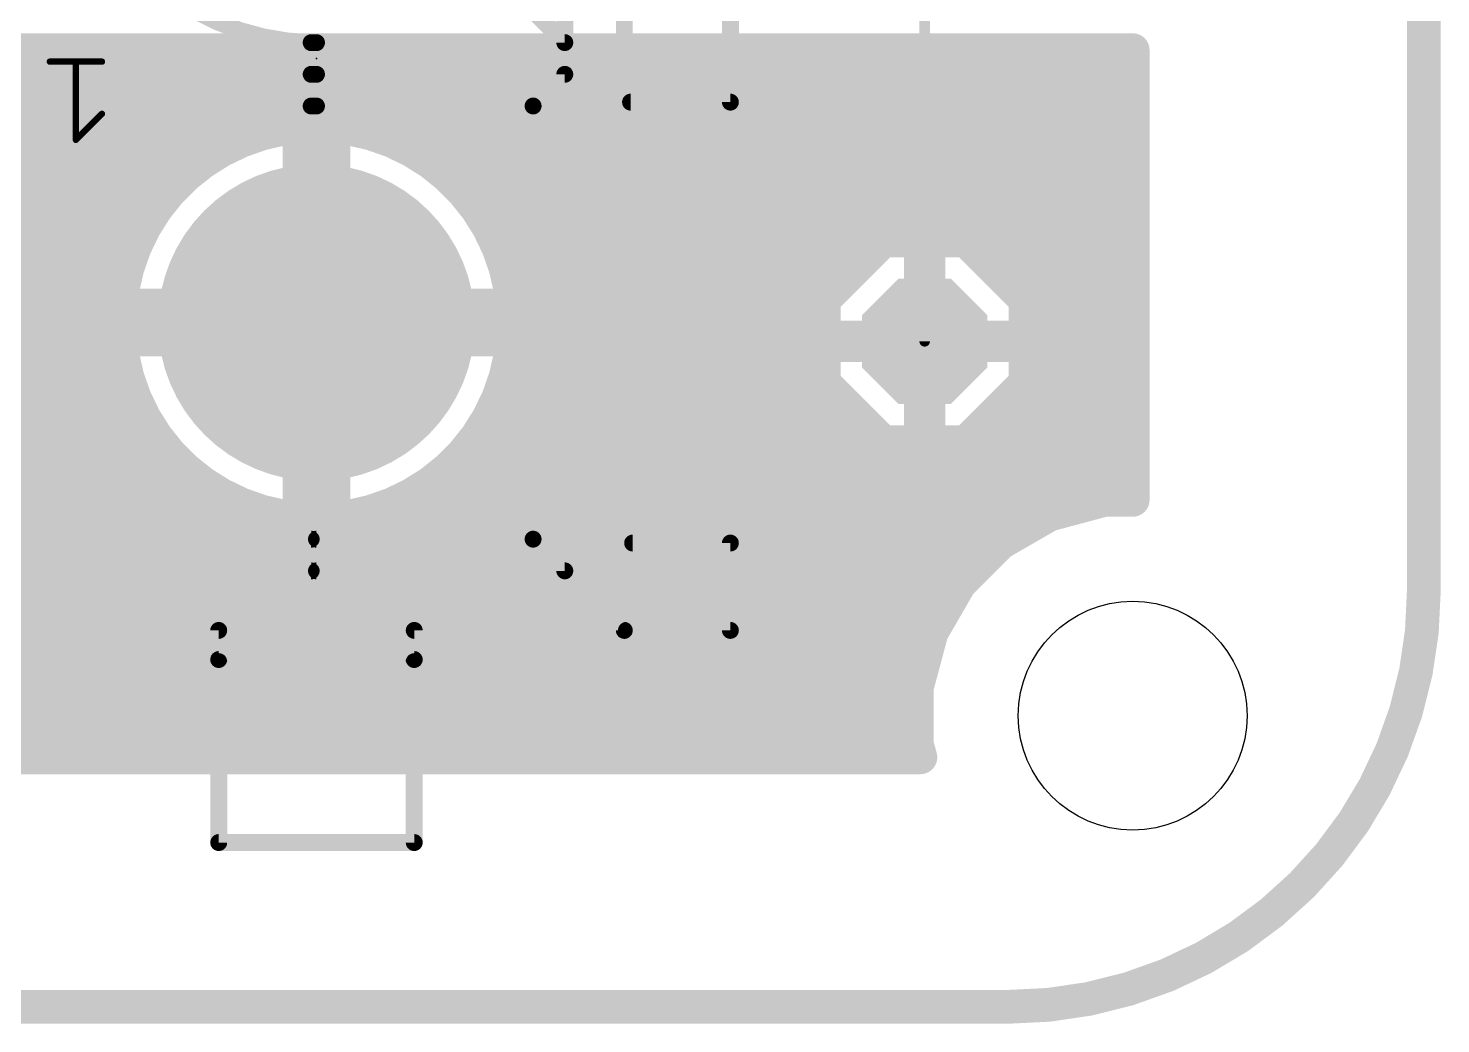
# Model space of a CAD drawing. Extents: x -3.5 to 65.2, y -0.2 to 31.
# Drawn here: x 48.23 to 65.2, y -0.2 to 11.76 of the extents above; entities that cross this region are included whole.
import ezdxf

# ---------------------------------------------------------------- set-up
doc = ezdxf.new("R2010")
doc.units = 0
for name, color, linetype in [('16', 175, 'CONTINUOUS'), ('17', 82, 'CONTINUOUS'), ('20', 7, 'CONTINUOUS'), ('21', 253, 'CONTINUOUS'), ('23', 7, 'CONTINUOUS'), ('51', 253, 'CONTINUOUS')]:
    doc.layers.add(name, color=color, linetype=linetype)

# ---------------------------------------------------------------- blocks, each defined once
blk = doc.blocks.new('OCTAGONP')
at = {"const_width": 0.5}
blk.add_lwpolyline([(-0.25, -0.1036), (-0.25, 0.1036), (-0.1036, 0.25), (0.1036, 0.25), (0.25, 0.1036), (0.25, -0.1036), (0.1036, -0.25), (-0.1036, -0.25), (-0.25, -0.1036), (-0.25, 0.1036)], dxfattribs=at)
blk = doc.blocks.new('ROUNDP')
at = {"const_width": 0.5}
blk.add_lwpolyline([(0, -0.25, 1), (0, 0.25, 1), (0, -0.25)], format="xyb", dxfattribs=at)

msp = doc.modelspace()

# ---------------------------------------------------------------- linework, layer by layer
at = {"layer": '16', "const_width": 0.4064}
for points in [[(37.8136, 11.3792), (61.5, 11.3792)], [(48, 11.5), (61.5, 11.5)], [(61.5, 11.5), (61.5, 6.0942)], [(43.2782, 10.9728), (61.5, 10.9728)], [(43.6604, 10.5664), (51.3728, 10.5664)], [(51.035, 10.4985), (50.7846, 10.4108)], [(51.2937, 10.5575), (51.035, 10.4985)], [(51.4868, 10.5792), (51.2937, 10.5575)], [(51.4868, 8.4282), (51.4868, 10.5792)], [(51.4868, 10.5664), (51.8932, 10.5664)], [(52.0863, 10.5575), (51.8932, 10.5792)], [(51.8932, 10.5792), (51.8932, 8.4282)], [(52.0072, 10.5664), (61.5, 10.5664)], [(52.345, 10.4985), (52.0863, 10.5575)], [(52.5954, 10.4108), (52.345, 10.4985)], [(50.7846, 10.4108), (50.5456, 10.2957)], [(52.8344, 10.2957), (52.5954, 10.4108)], [(43.6604, 10.16), (50.3296, 10.16)], [(50.3209, 10.1546), (50.1135, 9.9891)], [(50.5456, 10.2957), (50.3209, 10.1546)], [(51.4868, 10.16), (51.8932, 10.16)], [(53.0591, 10.1546), (52.8344, 10.2957)], [(53.0504, 10.16), (61.5, 10.16)], [(53.2665, 9.9891), (53.0591, 10.1546)], [(50.1135, 9.9891), (49.9259, 9.8015)], [(53.4541, 9.8015), (53.2665, 9.9891)], [(43.6604, 9.7536), (49.8877, 9.7536)], [(49.9259, 9.8015), (49.7604, 9.5941)], [(51.4868, 9.7536), (51.8932, 9.7536)], [(53.6196, 9.5941), (53.4541, 9.8015)], [(53.4923, 9.7536), (61.5, 9.7536)], [(49.7604, 9.5941), (49.6193, 9.3694)], [(53.7607, 9.3694), (53.6196, 9.5941)], [(43.3783, 9.3472), (49.6086, 9.3472)], [(49.6193, 9.3694), (49.5042, 9.1304)], [(51.4868, 9.3472), (51.8932, 9.3472)], [(53.8758, 9.1304), (53.7607, 9.3694)], [(53.7714, 9.3472), (61.5, 9.3472)], [(58.4983, 9.2112), (57.7888, 8.5017)], [(58.9532, 9.2112), (58.4983, 9.2112)], [(58.9532, 8.0468), (58.9532, 9.2112)], [(59.5017, 9.2112), (59.0468, 9.2112)], [(59.0468, 9.2112), (59.0468, 8.0468)], [(60.2112, 8.5017), (59.5017, 9.2112)], [(49.5042, 9.1304), (49.4165, 8.88)], [(53.9635, 8.88), (53.8758, 9.1304)], [(34.5, 8.9408), (49.4378, 8.9408)], [(49.4165, 8.88), (49.3575, 8.6213)], [(51.4868, 8.9408), (51.8932, 8.9408)], [(53.9422, 8.9408), (58.2279, 8.9408)], [(54.0225, 8.6213), (53.9635, 8.88)], [(58.9532, 8.9408), (59.0468, 8.9408)], [(59.7721, 8.9408), (61.5, 8.9408)], [(34.5, 8.5344), (49.3477, 8.5344)], [(49.3575, 8.6213), (49.3357, 8.4282)], [(51.4868, 8.5344), (51.8932, 8.5344)], [(54.0442, 8.4282), (54.0225, 8.6213)], [(54.0323, 8.5344), (57.8215, 8.5344)], [(57.7888, 8.5017), (57.7888, 8.0468)], [(58.9532, 8.5344), (59.0468, 8.5344)], [(60.1785, 8.5344), (61.5, 8.5344)], [(60.2112, 8.0468), (60.2112, 8.5017)], [(49.3357, 8.4282), (51.4868, 8.4282)], [(51.8932, 8.4282), (51.4868, 8.4282)], [(51.4868, 8.4282), (51.4868, 8.0218)], [(51.8932, 8.0218), (51.8932, 8.4282)], [(51.8932, 8.4282), (54.0442, 8.4282)], [(34.5, 8.128), (51.4868, 8.128)], [(51.8932, 8.128), (57.7888, 8.128)], [(58.9532, 8.128), (59.0468, 8.128)], [(60.2112, 8.128), (61.5, 8.128)], [(51.4868, 8.0218), (49.3357, 8.0218)], [(49.3357, 8.0218), (49.3575, 7.8287)], [(51.4868, 5.8707), (51.4868, 8.0218)], [(51.4868, 8.0218), (51.8932, 8.0218)], [(51.8932, 8.0218), (51.8932, 5.8707)], [(54.0442, 8.0218), (51.8932, 8.0218)], [(54.0225, 7.8287), (54.0442, 8.0218)], [(57.7888, 8.0468), (58.9532, 8.0468)], [(58.9532, 7.9532), (57.7888, 7.9532)], [(57.7888, 7.9532), (57.7888, 7.4983)], [(59.0468, 8.0468), (58.9532, 8.0468)], [(58.9532, 8.0468), (58.9532, 7.9532)], [(58.9532, 6.7888), (58.9532, 7.9532)], [(58.9532, 7.9532), (59.0468, 7.9532)], [(59.0468, 7.9532), (59.0468, 8.0468)], [(59.0468, 8.0468), (60.2112, 8.0468)], [(59.0468, 7.9532), (59.0468, 6.7888)], [(60.2112, 7.9532), (59.0468, 7.9532)], [(60.2112, 7.4983), (60.2112, 7.9532)], [(49.3575, 7.8287), (49.4165, 7.57)], [(53.9635, 7.57), (54.0225, 7.8287)], [(34.5, 7.7216), (49.3819, 7.7216)], [(51.4868, 7.7216), (51.8932, 7.7216)], [(53.998, 7.7216), (57.7888, 7.7216)], [(58.9532, 7.7216), (59.0468, 7.7216)], [(60.2112, 7.7216), (61.5, 7.7216)], [(49.4165, 7.57), (49.5042, 7.3196)], [(53.8758, 7.3196), (53.9635, 7.57)], [(57.7888, 7.4983), (58.4983, 6.7888)], [(59.5017, 6.7888), (60.2112, 7.4983)], [(34.5, 7.3152), (49.5063, 7.3152)], [(49.5042, 7.3196), (49.6193, 7.0806)], [(51.4868, 7.3152), (51.8932, 7.3152)], [(53.7607, 7.0806), (53.8758, 7.3196)], [(53.8737, 7.3152), (57.9719, 7.3152)], [(58.9532, 7.3152), (59.0468, 7.3152)], [(60.0281, 7.3152), (61.5, 7.3152)], [(49.6193, 7.0806), (49.7604, 6.8559)], [(53.6196, 6.8559), (53.7607, 7.0806)], [(34.5, 6.9088), (49.7272, 6.9088)], [(49.7604, 6.8559), (49.9259, 6.6485)], [(51.4868, 6.9088), (51.8932, 6.9088)], [(53.4541, 6.6485), (53.6196, 6.8559)], [(53.6528, 6.9088), (58.3783, 6.9088)], [(58.4983, 6.7888), (58.9532, 6.7888)], [(58.9532, 6.9088), (59.0468, 6.9088)], [(59.0468, 6.7888), (59.5017, 6.7888)], [(59.6217, 6.9088), (61.5, 6.9088)], [(49.9259, 6.6485), (50.1135, 6.4609)], [(53.2665, 6.4609), (53.4541, 6.6485)], [(34.5, 6.5024), (50.0719, 6.5024)], [(50.1135, 6.4609), (50.3209, 6.2954)], [(51.4868, 6.5024), (51.8932, 6.5024)], [(53.0591, 6.2954), (53.2665, 6.4609)], [(53.3081, 6.5024), (61.5, 6.5024)], [(50.3209, 6.2954), (50.5456, 6.1543)], [(52.8344, 6.1543), (53.0591, 6.2954)], [(43.2369, 6.096), (50.6666, 6.096)], [(50.5456, 6.1543), (50.7846, 6.0392)], [(51.4868, 6.096), (51.8932, 6.096)], [(52.5954, 6.0392), (52.8344, 6.1543)], [(52.7134, 6.096), (61.5, 6.096)], [(61.1585, 6.0942), (60.4987, 5.9174)], [(61.5, 6.0942), (61.1585, 6.0942)], [(50.7846, 6.0392), (51.035, 5.9515)], [(51.035, 5.9515), (51.2937, 5.8925)], [(52.0863, 5.8925), (52.345, 5.9515)], [(52.345, 5.9515), (52.5954, 6.0392)], [(60.4987, 5.9174), (59.9071, 5.5759)], [(51.2937, 5.8925), (51.4868, 5.8707)], [(51.8932, 5.8707), (52.0863, 5.8925)], [(43.6212, 5.6896), (60.1041, 5.6896)], [(59.9071, 5.5759), (59.4241, 5.0929)], [(43.6212, 5.2832), (59.6144, 5.2832)], [(59.4241, 5.0929), (59.0826, 4.5013)], [(43.6212, 4.8768), (59.2994, 4.8768)], [(43.3833, 4.4704), (59.0743, 4.4704)], [(59.0826, 4.5013), (58.9058, 3.8415)], [(42.9769, 4.064), (58.9654, 4.064)], [(58.9058, 3.8415), (58.9058, 3.1585)], [(34.5, 3.6576), (58.9058, 3.6576)], [(34.5, 3.2512), (58.9058, 3.2512)], [(58.9058, 3.1585), (58.9483, 3)], [(58.9483, 3), (34.5, 3)]]:
    msp.add_lwpolyline(points, dxfattribs=at)
at = {"layer": '16', "const_width": 0.2032}
for points in [[(61.6016, 11.5, 1), (61.3984, 11.5)], [(61.5, 11.3984, 1), (61.5, 11.6016)], [(61.5, 11.2776, 1), (61.5, 11.4808)], [(61.5, 10.8712, 1), (61.5, 11.0744)], [(51.0124, 10.5975, 1), (51.0576, 10.3994)], [(51.0686, 10.4026, 1), (51.0015, 10.5944)], [(51.2823, 10.6585, 1), (51.3051, 10.4565)], [(51.3163, 10.4584, 1), (51.2711, 10.6565)], [(51.3728, 10.4648, 1), (51.3728, 10.668)], [(51.5884, 10.5792, 1), (51.3852, 10.5792)], [(51.4868, 10.668, 1), (51.4868, 10.4648)], [(51.4982, 10.4783, 1), (51.4754, 10.6802)], [(51.9046, 10.6802, 1), (51.8818, 10.4783)], [(51.9948, 10.5792, 1), (51.7916, 10.5792)], [(51.8932, 10.4648, 1), (51.8932, 10.668)], [(52.0072, 10.668, 1), (52.0072, 10.4648)], [(52.1089, 10.6565, 1), (52.0637, 10.4584)], [(52.0749, 10.4565, 1), (52.0977, 10.6585)], [(52.3785, 10.5944, 1), (52.3114, 10.4026)], [(52.3224, 10.3994, 1), (52.3676, 10.5975)], [(61.5, 10.4648, 1), (61.5, 10.668)], [(50.751, 10.5067, 1), (50.8182, 10.3149)], [(50.8287, 10.3193, 1), (50.7405, 10.5024)], [(52.6395, 10.5024, 1), (52.5513, 10.3193)], [(52.5618, 10.3149, 1), (52.629, 10.5067)], [(50.3843, 10.0751, 1), (50.2576, 10.234)], [(50.3296, 10.0584, 1), (50.3296, 10.2616)], [(50.5015, 10.3872, 1), (50.5896, 10.2042)], [(50.5996, 10.2097, 1), (50.4915, 10.3817)], [(51.4868, 10.2616, 1), (51.4868, 10.0584)], [(51.8932, 10.0584, 1), (51.8932, 10.2616)], [(52.8885, 10.3817, 1), (52.7804, 10.2097)], [(52.7904, 10.2042, 1), (52.8785, 10.3872)], [(53.0504, 10.2616, 1), (53.0504, 10.0584)], [(53.1224, 10.234, 1), (52.9957, 10.0751)], [(61.5, 10.0584, 1), (61.5, 10.2616)], [(50.1853, 9.9173, 1), (50.0416, 10.061)], [(50.2669, 10.2406, 1), (50.375, 10.0685)], [(53.005, 10.0685, 1), (53.1131, 10.2406)], [(53.3384, 10.061, 1), (53.1947, 9.9173)], [(50.0501, 10.0686, 1), (50.1768, 9.9097)], [(53.2032, 9.9097, 1), (53.3299, 10.0686)], [(49.854, 9.8734, 1), (49.9977, 9.7297)], [(50.0053, 9.7382, 1), (49.8464, 9.8649)], [(49.8877, 9.652, 1), (49.8877, 9.8552)], [(51.4868, 9.8552, 1), (51.4868, 9.652)], [(51.8932, 9.652, 1), (51.8932, 9.8552)], [(53.5336, 9.8649, 1), (53.3747, 9.7382)], [(53.3823, 9.7297, 1), (53.526, 9.8734)], [(53.4923, 9.8552, 1), (53.4923, 9.652)], [(61.5, 9.652, 1), (61.5, 9.8552)], [(49.681, 9.6574, 1), (49.8399, 9.5307)], [(49.8465, 9.54, 1), (49.6744, 9.6481)], [(53.7056, 9.6481, 1), (53.5335, 9.54)], [(53.5401, 9.5307, 1), (53.699, 9.6574)], [(49.5333, 9.4235, 1), (49.7053, 9.3154)], [(49.7108, 9.3254, 1), (49.5278, 9.4135)], [(49.6086, 9.2456, 1), (49.6086, 9.4488)], [(51.4868, 9.4488, 1), (51.4868, 9.2456)], [(51.8932, 9.2456, 1), (51.8932, 9.4488)], [(53.8522, 9.4135, 1), (53.6692, 9.3254)], [(53.7714, 9.4488, 1), (53.7714, 9.2456)], [(53.6747, 9.3154, 1), (53.8467, 9.4235)], [(61.5, 9.2456, 1), (61.5, 9.4488)], [(58.4983, 9.3128, 1), (58.4983, 9.1096)], [(58.5701, 9.1394, 1), (58.4265, 9.283)], [(59.0548, 9.2112, 1), (58.8516, 9.2112)], [(59.0468, 9.3128, 1), (59.0468, 9.1096)], [(59.1484, 9.2112, 1), (58.9452, 9.2112)], [(58.9532, 9.1096, 1), (58.9532, 9.3128)], [(59.5735, 9.283, 1), (59.4299, 9.1394)], [(59.5017, 9.1096, 1), (59.5017, 9.3128)], [(49.4126, 9.1745, 1), (49.5957, 9.0863)], [(49.6001, 9.0968, 1), (49.4083, 9.164)], [(53.9717, 9.164, 1), (53.7799, 9.0968)], [(53.7843, 9.0863, 1), (53.9674, 9.1745)], [(49.3206, 8.9135, 1), (49.5124, 8.8464)], [(49.5156, 8.8574, 1), (49.3175, 8.9026)], [(49.4378, 8.8392, 1), (49.4378, 9.0424)], [(51.4868, 9.0424, 1), (51.4868, 8.8392)], [(51.8932, 8.8392, 1), (51.8932, 9.0424)], [(53.9422, 9.0424, 1), (53.9422, 8.8392)], [(54.0625, 8.9026, 1), (53.8644, 8.8574)], [(53.8676, 8.8464, 1), (54.0594, 8.9135)], [(58.2279, 8.8392, 1), (58.2279, 9.0424)], [(58.9532, 9.0424, 1), (58.9532, 8.8392)], [(59.0468, 8.8392, 1), (59.0468, 9.0424)], [(59.7721, 9.0424, 1), (59.7721, 8.8392)], [(61.5, 8.8392, 1), (61.5, 9.0424)], [(49.2585, 8.6439, 1), (49.4566, 8.5987)], [(49.4585, 8.6099, 1), (49.2565, 8.6327)], [(49.3477, 8.4328, 1), (49.3477, 8.636)], [(51.4868, 8.636, 1), (51.4868, 8.4328)], [(51.8932, 8.4328, 1), (51.8932, 8.636)], [(54.1235, 8.6327, 1), (53.9215, 8.6099)], [(53.9234, 8.5987, 1), (54.1215, 8.6439)], [(54.0323, 8.636, 1), (54.0323, 8.4328)], [(57.8904, 8.5017, 1), (57.6872, 8.5017)], [(57.717, 8.5735, 1), (57.8606, 8.4299)], [(57.8215, 8.4328, 1), (57.8215, 8.636)], [(58.9532, 8.636, 1), (58.9532, 8.4328)], [(59.0468, 8.4328, 1), (59.0468, 8.636)], [(60.1785, 8.636, 1), (60.1785, 8.4328)], [(60.3128, 8.5017, 1), (60.1096, 8.5017)], [(60.1394, 8.4299, 1), (60.283, 8.5735)], [(61.5, 8.4328, 1), (61.5, 8.636)], [(49.3357, 8.5298, 1), (49.3357, 8.3266)], [(49.2348, 8.4396, 1), (49.4367, 8.4168)], [(51.4868, 8.5298, 1), (51.4868, 8.3266)], [(51.5884, 8.4282, 1), (51.3852, 8.4282)], [(51.3852, 8.4282, 1), (51.5884, 8.4282)], [(51.4868, 8.3266, 1), (51.4868, 8.5298)], [(51.9948, 8.4282, 1), (51.7916, 8.4282)], [(51.8932, 8.5298, 1), (51.8932, 8.3266)], [(51.7916, 8.4282, 1), (51.9948, 8.4282)], [(51.8932, 8.3266, 1), (51.8932, 8.5298)], [(53.9433, 8.4168, 1), (54.1452, 8.4396)], [(54.0442, 8.3266, 1), (54.0442, 8.5298)], [(51.4868, 8.0264, 1), (51.4868, 8.2296)], [(51.8932, 8.2296, 1), (51.8932, 8.0264)], [(57.7888, 8.0264, 1), (57.7888, 8.2296)], [(58.9532, 8.2296, 1), (58.9532, 8.0264)], [(59.0468, 8.0264, 1), (59.0468, 8.2296)], [(60.2112, 8.2296, 1), (60.2112, 8.0264)], [(61.5, 8.0264, 1), (61.5, 8.2296)], [(49.3357, 8.1234, 1), (49.3357, 7.9202)], [(49.4367, 8.0332, 1), (49.2348, 8.0104)], [(51.5884, 8.0218, 1), (51.3852, 8.0218)], [(51.4868, 8.1234, 1), (51.4868, 7.9202)], [(51.4868, 7.9202, 1), (51.4868, 8.1234)], [(51.9948, 8.0218, 1), (51.7916, 8.0218)], [(51.8932, 8.1234, 1), (51.8932, 7.9202)], [(51.8932, 7.9202, 1), (51.8932, 8.1234)], [(54.1452, 8.0104, 1), (53.9433, 8.0332)], [(54.0442, 7.9202, 1), (54.0442, 8.1234)], [(57.7888, 8.1484, 1), (57.7888, 7.9452)], [(57.7888, 8.0548, 1), (57.7888, 7.8516)], [(57.8904, 7.9532, 1), (57.6872, 7.9532)], [(58.9532, 8.1484, 1), (58.9532, 7.9452)], [(59.0548, 8.0468, 1), (58.8516, 8.0468)], [(59.0548, 7.9532, 1), (58.8516, 7.9532)], [(58.9532, 8.0548, 1), (58.9532, 7.8516)], [(59.1484, 8.0468, 1), (58.9452, 8.0468)], [(59.0468, 8.1484, 1), (59.0468, 7.9452)], [(59.1484, 7.9532, 1), (58.9452, 7.9532)], [(59.0468, 8.0548, 1), (59.0468, 7.8516)], [(58.9532, 7.9452, 1), (58.9532, 8.1484)], [(58.9532, 7.8516, 1), (58.9532, 8.0548)], [(59.0468, 7.9452, 1), (59.0468, 8.1484)], [(59.0468, 7.8516, 1), (59.0468, 8.0548)], [(60.3128, 7.9532, 1), (60.1096, 7.9532)], [(60.2112, 7.9452, 1), (60.2112, 8.1484)], [(60.2112, 7.8516, 1), (60.2112, 8.0548)], [(49.4566, 7.8513, 1), (49.2585, 7.8061)], [(51.3852, 8.0218, 1), (51.5884, 8.0218)], [(51.7916, 8.0218, 1), (51.9948, 8.0218)], [(54.1215, 7.8061, 1), (53.9234, 7.8513)], [(57.6872, 8.0468, 1), (57.8904, 8.0468)], [(58.8516, 8.0468, 1), (59.0548, 8.0468)], [(58.8516, 7.9532, 1), (59.0548, 7.9532)], [(58.9452, 8.0468, 1), (59.1484, 8.0468)], [(58.9452, 7.9532, 1), (59.1484, 7.9532)], [(60.1096, 8.0468, 1), (60.3128, 8.0468)], [(49.2565, 7.8173, 1), (49.4585, 7.8401)], [(49.3819, 7.62, 1), (49.3819, 7.8232)], [(51.4868, 7.8232, 1), (51.4868, 7.62)], [(51.8932, 7.62, 1), (51.8932, 7.8232)], [(53.998, 7.8232, 1), (53.998, 7.62)], [(53.9215, 7.8401, 1), (54.1235, 7.8173)], [(57.7888, 7.62, 1), (57.7888, 7.8232)], [(58.9532, 7.8232, 1), (58.9532, 7.62)], [(59.0468, 7.62, 1), (59.0468, 7.8232)], [(60.2112, 7.8232, 1), (60.2112, 7.62)], [(61.5, 7.62, 1), (61.5, 7.8232)], [(49.5124, 7.6036, 1), (49.3206, 7.5365)], [(49.3175, 7.5474, 1), (49.5156, 7.5926)], [(53.8644, 7.5926, 1), (54.0625, 7.5474)], [(54.0594, 7.5365, 1), (53.8676, 7.6036)], [(57.8606, 7.5701, 1), (57.717, 7.4265)], [(60.283, 7.4265, 1), (60.1394, 7.5701)], [(49.5957, 7.3637, 1), (49.4126, 7.2755)], [(49.5063, 7.2136, 1), (49.5063, 7.4168)], [(51.4868, 7.4168, 1), (51.4868, 7.2136)], [(51.8932, 7.2136, 1), (51.8932, 7.4168)], [(53.8737, 7.4168, 1), (53.8737, 7.2136)], [(53.9674, 7.2755, 1), (53.7843, 7.3637)], [(57.6872, 7.4983, 1), (57.8904, 7.4983)], [(57.9719, 7.2136, 1), (57.9719, 7.4168)], [(58.9532, 7.4168, 1), (58.9532, 7.2136)], [(59.0468, 7.2136, 1), (59.0468, 7.4168)], [(60.0281, 7.4168, 1), (60.0281, 7.2136)], [(60.1096, 7.4983, 1), (60.3128, 7.4983)], [(61.5, 7.2136, 1), (61.5, 7.4168)], [(49.4083, 7.286, 1), (49.6001, 7.3532)], [(53.7799, 7.3532, 1), (53.9717, 7.286)], [(49.7053, 7.1346, 1), (49.5333, 7.0265)], [(49.5278, 7.0365, 1), (49.7108, 7.1246)], [(53.6692, 7.1246, 1), (53.8522, 7.0365)], [(53.8467, 7.0265, 1), (53.6747, 7.1346)], [(49.8399, 6.9193, 1), (49.681, 6.7926)], [(49.6744, 6.8019, 1), (49.8465, 6.91)], [(49.7272, 6.8072, 1), (49.7272, 7.0104)], [(51.4868, 7.0104, 1), (51.4868, 6.8072)], [(51.8932, 6.8072, 1), (51.8932, 7.0104)], [(53.5335, 6.91, 1), (53.7056, 6.8019)], [(53.699, 6.7926, 1), (53.5401, 6.9193)], [(53.6528, 7.0104, 1), (53.6528, 6.8072)], [(58.3783, 6.8072, 1), (58.3783, 7.0104)], [(58.4983, 6.8904, 1), (58.4983, 6.6872)], [(58.4265, 6.717, 1), (58.5701, 6.8606)], [(58.9532, 7.0104, 1), (58.9532, 6.8072)], [(59.0468, 6.8904, 1), (59.0468, 6.6872)], [(58.9532, 6.6872, 1), (58.9532, 6.8904)], [(59.0468, 6.8072, 1), (59.0468, 7.0104)], [(59.4299, 6.8606, 1), (59.5735, 6.717)], [(59.5017, 6.6872, 1), (59.5017, 6.8904)], [(59.6217, 7.0104, 1), (59.6217, 6.8072)], [(61.5, 6.8072, 1), (61.5, 7.0104)], [(49.9977, 6.7203, 1), (49.854, 6.5766)], [(49.8464, 6.5851, 1), (50.0053, 6.7118)], [(53.3747, 6.7118, 1), (53.5336, 6.5851)], [(53.526, 6.5766, 1), (53.3823, 6.7203)], [(58.8516, 6.7888, 1), (59.0548, 6.7888)], [(58.9452, 6.7888, 1), (59.1484, 6.7888)], [(50.1768, 6.5403, 1), (50.0501, 6.3814)], [(50.0416, 6.389, 1), (50.1853, 6.5327)], [(50.0719, 6.4008, 1), (50.0719, 6.604)], [(51.4868, 6.604, 1), (51.4868, 6.4008)], [(51.8932, 6.4008, 1), (51.8932, 6.604)], [(53.1947, 6.5327, 1), (53.3384, 6.389)], [(53.3299, 6.3814, 1), (53.2032, 6.5403)], [(53.3081, 6.604, 1), (53.3081, 6.4008)], [(61.5, 6.4008, 1), (61.5, 6.604)], [(50.375, 6.3815, 1), (50.2669, 6.2094)], [(50.2576, 6.216, 1), (50.3843, 6.3749)], [(52.9957, 6.3749, 1), (53.1224, 6.216)], [(53.1131, 6.2094, 1), (53.005, 6.3815)], [(50.5896, 6.2458, 1), (50.5015, 6.0628)], [(50.4915, 6.0683, 1), (50.5996, 6.2403)], [(50.6666, 5.9944, 1), (50.6666, 6.1976)], [(51.4868, 6.1976, 1), (51.4868, 5.9944)], [(51.8932, 5.9944, 1), (51.8932, 6.1976)], [(52.7134, 6.1976, 1), (52.7134, 5.9944)], [(52.7804, 6.2403, 1), (52.8885, 6.0683)], [(52.8785, 6.0628, 1), (52.7904, 6.2458)], [(61.1585, 6.1958, 1), (61.1585, 5.9926)], [(61.1848, 5.9961, 1), (61.1322, 6.1923)], [(61.5, 5.9944, 1), (61.5, 6.1976)], [(61.5, 5.9926, 1), (61.5, 6.1958)], [(50.8182, 6.1351, 1), (50.751, 5.9433)], [(50.7405, 5.9476, 1), (50.8287, 6.1307)], [(51.0576, 6.0506, 1), (51.0124, 5.8525)], [(51.0015, 5.8556, 1), (51.0686, 6.0474)], [(52.3114, 6.0474, 1), (52.3785, 5.8556)], [(52.3676, 5.8525, 1), (52.3224, 6.0506)], [(52.5513, 6.1307, 1), (52.6395, 5.9476)], [(52.629, 5.9433, 1), (52.5618, 6.1351)], [(60.4724, 6.0155, 1), (60.525, 5.8193)], [(60.5495, 5.8294, 1), (60.4479, 6.0054)], [(61.3984, 6.0942, 1), (61.6016, 6.0942)], [(51.3051, 5.9935, 1), (51.2823, 5.7915)], [(51.2711, 5.7935, 1), (51.3163, 5.9916)], [(51.3852, 5.8707, 1), (51.5884, 5.8707)], [(51.4754, 5.7698, 1), (51.4982, 5.9717)], [(51.8818, 5.9717, 1), (51.9046, 5.7698)], [(51.7916, 5.8707, 1), (51.9948, 5.8707)], [(52.0637, 5.9916, 1), (52.1089, 5.7935)], [(52.0977, 5.7915, 1), (52.0749, 5.9935)], [(59.979, 5.504, 1), (59.8353, 5.6477)], [(60.1041, 5.588, 1), (60.1041, 5.7912)], [(59.8563, 5.6639, 1), (59.9579, 5.4879)], [(59.6144, 5.1816, 1), (59.6144, 5.3848)], [(59.3523, 5.1647, 1), (59.496, 5.021)], [(59.5121, 5.0421, 1), (59.3361, 5.1437)], [(59.2994, 4.7752, 1), (59.2994, 4.9784)], [(58.9946, 4.5521, 1), (59.1706, 4.4505)], [(59.1807, 4.475, 1), (58.9845, 4.5276)], [(59.0743, 4.3688, 1), (59.0743, 4.572)], [(58.9654, 3.9624, 1), (58.9654, 4.1656)], [(59.0074, 3.8415, 1), (58.8042, 3.8415)], [(58.8077, 3.8678, 1), (59.0039, 3.8152)], [(58.9058, 3.556, 1), (58.9058, 3.7592)], [(58.9058, 3.1496, 1), (58.9058, 3.3528)], [(59.0039, 3.1848, 1), (58.8077, 3.1322)], [(58.8042, 3.1585, 1), (59.0074, 3.1585)], [(58.8501, 2.9737, 1), (59.0464, 3.0263)], [(58.9483, 2.8984, 1), (58.9483, 3.1016)]]:
    msp.add_lwpolyline(points, format="xyb", dxfattribs=at)
at = {"layer": '20', "const_width": 0.4064}
for points in [[(65, 25), (65, 5)], [(60, 0), (5, 0)]]:
    msp.add_lwpolyline(points, dxfattribs=at)
at = {"layer": '20'}
for points, const_width in [([(60, 0, 0.4142), (65, 5)], 0.4064), ([(65.1016, 5, 1), (64.8984, 5)], 0.2032), ([(64.8984, 5, 1), (65.1016, 5)], 0.2032), ([(60, 0.1016, 1), (60, -0.1016)], 0.2032), ([(60, -0.1016, 1), (60, 0.1016)], 0.2032)]:
    msp.add_lwpolyline(points, format="xyb", dxfattribs=dict(at, const_width=const_width))
msp.add_circle((61.5, 3.5), 1.375, dxfattribs=at)
at = {"layer": '21'}
for points, const_width in [([(55.39, 18.275), (55.39, 4.525)], 0.2032), ([(59, 8), (59, 18)], 0.127), ([(54.6746, 17.5596), (54.6746, 11.5907)], 0.2032), ([(54.2936, 11.9717), (54.6746, 11.5907)], 0.2032), ([(56.665, 11.925), (56.665, 10.875)], 0.2032), ([(51.69, 11.5903), (51.6264, 11.5903)], 0.2032), ([(54.6746, 11.5907), (51.69, 11.5907)], 0.2032), ([(49.1119, 11.3619), (48.4848, 11.3619)], 0.0762), ([(48.7984, 10.4213), (48.7984, 11.3619)], 0.0762), ([(51.6264, 11.2093), (51.69, 11.2093)], 0.2032), ([(51.69, 11.2097), (54.6746, 11.2097)], 0.2032), ([(51.69, 11.2097), (51.69, 11.2093)], 0.2032), ([(54.2936, 10.8287), (54.6746, 11.2097)], 0.2032), ([(54.6746, 11.2097), (54.6746, 5.2407)], 0.2032), ([(51.6264, 10.8283), (51.69, 10.8283)], 0.2032), ([(51.69, 10.8287), (54.2936, 10.8287)], 0.2032), ([(54.2936, 10.8287), (54.2936, 5.6217)], 0.2032), ([(56.665, 10.875), (55.465, 10.875)], 0.2032), ([(49.1119, 10.7348), (48.7984, 10.4213)], 0.0762), ([(54.2936, 5.6217), (51.69, 5.6217)], 0.2032), ([(54.2936, 5.6217), (54.6746, 5.2407)], 0.2032), ([(56.665, 5.575), (55.49, 5.575)], 0.2032), ([(56.665, 4.525), (56.665, 5.575)], 0.2032), ([(54.6746, 5.2407), (51.69, 5.2407)], 0.2032), ([(50.515, 4.525), (47.99, 4.525)], 0.2032), ([(50.515, 4.175), (50.515, 4.525)], 0.2032), ([(55.39, 4.525), (52.865, 4.525)], 0.2032), ([(52.865, 4.525), (52.865, 4.175)], 0.2032), ([(55.415, 4.525), (56.665, 4.525)], 0.2032), ([(52.865, 4.175), (50.515, 4.175)], 0.2032), ([(50.515, 4.15), (50.515, 1.975)], 0.2032), ([(52.865, 1.975), (52.865, 4.15)], 0.2032), ([(50.515, 1.975), (52.865, 1.975)], 0.2032)]:
    msp.add_lwpolyline(points, dxfattribs=dict(at, const_width=const_width))
for points, const_width in [([(51.6264, 17.5593, 0.9772), (51.6264, 11.5903)], 0.2032), ([(51.6264, 11.6411, 1), (51.6264, 11.5395)], 0.1016), ([(51.6252, 11.5395, 1), (51.6276, 11.6411)], 0.1016), ([(51.69, 11.6415, 1), (51.69, 11.5399)], 0.1016), ([(51.69, 11.5395, 1), (51.69, 11.6411)], 0.1016), ([(54.6238, 11.5907, 1), (54.7254, 11.5907)], 0.1016), ([(54.6387, 11.5548, 1), (54.7105, 11.6266)], 0.1016), ([(54.6746, 11.5399, 1), (54.6746, 11.6415)], 0.1016), ([(48.4848, 11.381, 1), (48.4848, 11.3429)], 0.0381), ([(48.8174, 11.3619, 1), (48.7793, 11.3619)], 0.0381), ([(49.1119, 11.3429, 1), (49.1119, 11.381)], 0.0381), ([(51.6264, 11.2093, 0.9772), (51.6264, 5.2404)], 0.2032), ([(51.6264, 11.2601, 1), (51.6264, 11.1585)], 0.1016), ([(51.6276, 11.1585, 1), (51.6252, 11.2601)], 0.1016), ([(51.69, 11.2605, 1), (51.69, 11.1589)], 0.1016), ([(51.7408, 11.2097, 1), (51.6392, 11.2097)], 0.1016), ([(51.6392, 11.2093, 1), (51.7408, 11.2093)], 0.1016), ([(51.69, 11.1585, 1), (51.69, 11.2601)], 0.1016), ([(54.7254, 11.2097, 1), (54.6238, 11.2097)], 0.1016), ([(54.7105, 11.1738, 1), (54.6387, 11.2456)], 0.1016), ([(54.6746, 11.1589, 1), (54.6746, 11.2605)], 0.1016), ([(51.6264, 10.8283, 0.975), (51.6264, 5.6214)], 0.2032), ([(51.6264, 10.8791, 1), (51.6264, 10.7775)], 0.1016), ([(51.6277, 10.7775, 1), (51.6251, 10.8791)], 0.1016), ([(51.69, 10.8795, 1), (51.69, 10.7779)], 0.1016), ([(51.69, 10.7775, 1), (51.69, 10.8791)], 0.1016), ([(54.3444, 10.8287, 1), (54.2428, 10.8287)], 0.1016), ([(54.2577, 10.8646, 1), (54.3295, 10.7928)], 0.1016), ([(54.2936, 10.7779, 1), (54.2936, 10.8795)], 0.1016), ([(55.465, 10.9258, 1), (55.465, 10.8242)], 0.1016), ([(56.6142, 10.875, 1), (56.7158, 10.875)], 0.1016), ([(56.665, 10.8242, 1), (56.665, 10.9258)], 0.1016), ([(49.1254, 10.7214, 1), (49.0984, 10.7483)], 0.0381), ([(48.7849, 10.4348, 1), (48.8118, 10.4078)], 0.0381), ([(48.7793, 10.4213, 1), (48.8174, 10.4213)], 0.0381), ([(58.9682, 8, 1), (59.0318, 8)], 0.0635), ([(51.6251, 5.5706, 1), (51.6277, 5.6722)], 0.1016), ([(51.69, 5.6725, 1), (51.69, 5.5709)], 0.1016), ([(54.3295, 5.6576, 1), (54.2577, 5.5858)], 0.1016), ([(54.2428, 5.6217, 1), (54.3444, 5.6217)], 0.1016), ([(54.2936, 5.5709, 1), (54.2936, 5.6725)], 0.1016), ([(55.49, 5.6258, 1), (55.49, 5.5242)], 0.1016), ([(56.7158, 5.575, 1), (56.6142, 5.575)], 0.1016), ([(56.665, 5.5242, 1), (56.665, 5.6258)], 0.1016), ([(51.6252, 5.1896, 1), (51.6276, 5.2912)], 0.1016), ([(51.69, 5.2915, 1), (51.69, 5.1899)], 0.1016), ([(54.6238, 5.2407, 1), (54.7254, 5.2407)], 0.1016), ([(54.6387, 5.2048, 1), (54.7105, 5.2766)], 0.1016), ([(54.6746, 5.1899, 1), (54.6746, 5.2915)], 0.1016), ([(50.5658, 4.525, 1), (50.4642, 4.525)], 0.1016), ([(50.515, 4.4742, 1), (50.515, 4.5758)], 0.1016), ([(52.865, 4.5758, 1), (52.865, 4.4742)], 0.1016), ([(52.9158, 4.525, 1), (52.8142, 4.525)], 0.1016), ([(55.415, 4.5758, 1), (55.415, 4.4742)], 0.1016), ([(55.39, 4.4742, 1), (55.39, 4.5758)], 0.1016), ([(56.665, 4.4742, 1), (56.665, 4.5758)], 0.1016), ([(55.3392, 4.525, 1), (55.4408, 4.525)], 0.1016), ([(56.6142, 4.525, 1), (56.7158, 4.525)], 0.1016), ([(50.515, 4.2258, 1), (50.515, 4.1242)], 0.1016), ([(50.5658, 4.15, 1), (50.4642, 4.15)], 0.1016), ([(52.9158, 4.15, 1), (52.8142, 4.15)], 0.1016), ([(52.865, 4.1242, 1), (52.865, 4.2258)], 0.1016), ([(50.4642, 4.175, 1), (50.5658, 4.175)], 0.1016), ([(52.8142, 4.175, 1), (52.9158, 4.175)], 0.1016), ([(50.515, 2.0258, 1), (50.515, 1.9242)], 0.1016), ([(52.865, 1.9242, 1), (52.865, 2.0258)], 0.1016), ([(50.4642, 1.975, 1), (50.5658, 1.975)], 0.1016), ([(52.8142, 1.975, 1), (52.9158, 1.975)], 0.1016)]:
    msp.add_lwpolyline(points, format="xyb", dxfattribs=dict(at, const_width=const_width))
at = {"layer": '23'}
msp.add_point((51.69, 11.4), dxfattribs=at)
at = {"layer": '51', "const_width": 0.2032}
msp.add_lwpolyline([(51.69, 6.6373, 1), (51.69, 9.8127, 1), (51.69, 6.6373)], format="xyb", dxfattribs=at)

# ---------------------------------------------------------------- block references
at = {"layer": '17'}
for name, p, xscale, yscale, rotation in [('ROUNDP', (51.69, 8.225), 3.81, 3.81, 90), ('OCTAGONP', (59, 8), 1.508, 1.508, 270)]:
    msp.add_blockref(name, p, dxfattribs=dict(at, xscale=xscale, yscale=yscale, rotation=rotation))

doc.saveas('drawing.dxf')
